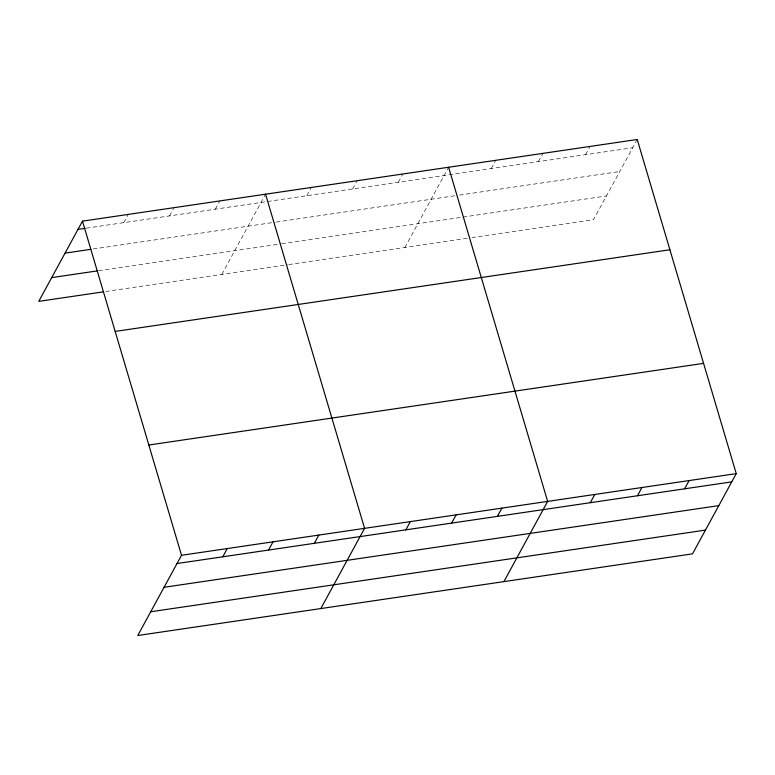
<?xml version="1.0" encoding="UTF-8"?>
<svg xmlns="http://www.w3.org/2000/svg" width="775" height="775" viewBox="0 0 775 775"><rect width="100%" height="100%" fill="white"/><g stroke="black" fill="none" stroke-linecap="round" stroke-linejoin="round"><path stroke-width="0.58" stroke-dasharray="3.88 2.91" d="M123.758 222.648L128.253 214.404M169.531 215.915L174.017 207.671M215.295 209.172L219.79 200.938M221.815 274.418L265.554 194.196M306.823 195.707L311.317 187.463M352.586 188.964L357.081 180.73M398.36 182.232L402.845 173.987M404.879 247.477L448.618 167.255M491.272 168.553L495.767 160.309M538.422 161.617L542.917 153.373M585.58 154.671L590.075 146.436M637.224 139.49L593.485 219.713L472.072 237.586M86.209 228.179L632.729 147.734M93.203 248.988L275.096 222.222M276.268 222.047L454.751 195.775M459.459 195.087L619.777 171.488M98.638 270.707L280.531 243.931M281.703 243.757L606.438 195.959M105.642 291.516L287.525 264.75M288.697 264.575L467.354 238.283"/><path stroke-width="1.16" d="M82.489 221.146L181.515 555.288L137.776 635.51L692.511 553.854L736.25 473.632L637.224 139.49L82.489 221.146L38.75 301.368L103.288 291.865M222.783 556.789L227.278 548.555M268.557 550.056L273.042 541.812M314.321 543.314L318.816 535.079M320.84 608.559L364.579 528.337L265.554 194.196M405.848 529.848L410.343 521.604M451.612 523.106L456.107 514.871M497.385 516.373L501.871 508.129M503.905 581.618L547.644 501.396L448.618 167.255M590.298 502.694L594.793 494.46M637.457 495.758L641.942 487.514M684.606 488.812L689.101 480.577M77.994 229.381L85.037 228.344M65.042 253.134L90.859 249.337M51.702 277.615L97.466 270.872M115.165 331.409L669.9 249.763M148.839 445.015L703.574 363.368M181.515 555.288L736.25 473.632M177.02 563.532L731.755 481.876M164.068 587.285L718.803 505.629M150.728 611.756L705.463 530.1"/></g></svg>
